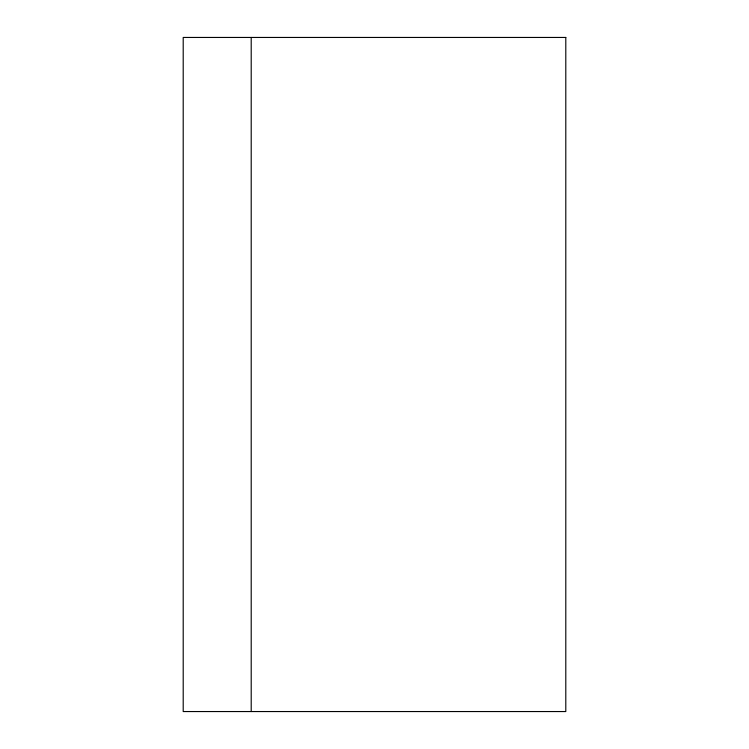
<?xml version="1.0" encoding="UTF-8"?>
<svg xmlns="http://www.w3.org/2000/svg" width="749" height="749" viewBox="0 0 749 749"><rect width="100%" height="100%" fill="white"/><g stroke="black" fill="none" stroke-linecap="round" stroke-linejoin="round"><path stroke-width="1.12" d="M251.205 37.45L251.205 711.55M565.795 37.45L183.205 37.45L183.205 711.55L565.795 711.55L565.795 37.45"/></g></svg>
